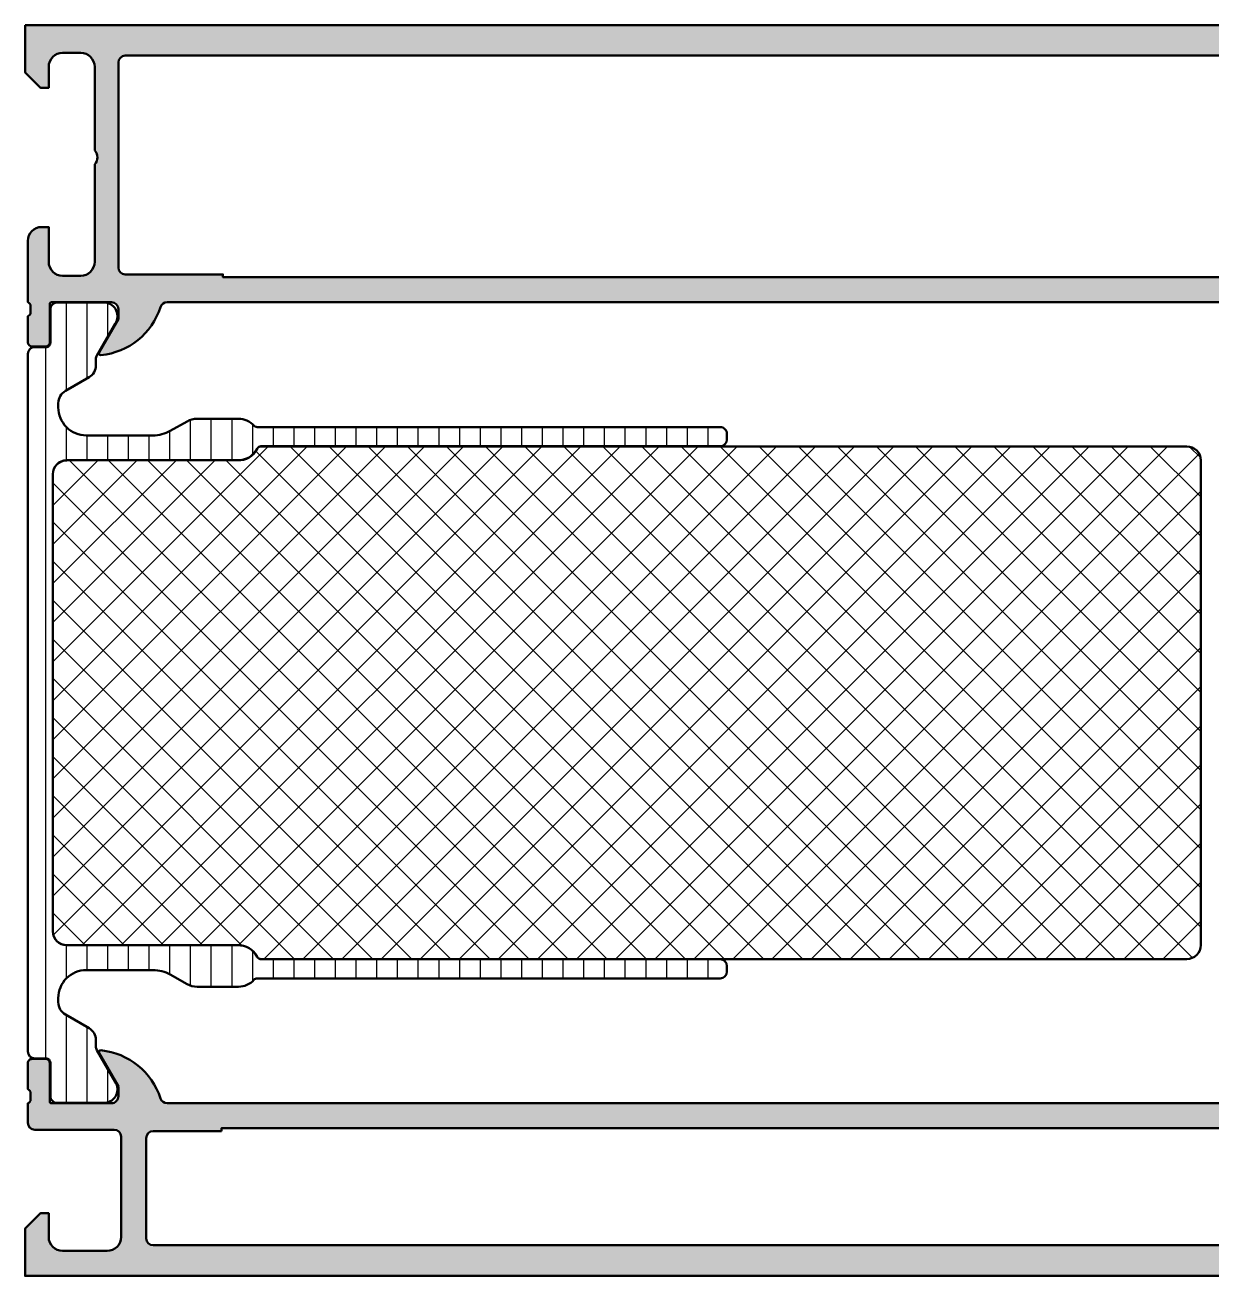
# Model space of a CAD drawing. Extents: x 0 to 155, y 0 to 90.
# Drawn here: x 0 to 85.2, y 0 to 89.8 of the extents above; entities that cross this region are included whole.
import ezdxf

# ---------------------------------------------------------------- set-up
doc = ezdxf.new("R2010")
doc.units = 0
for name, color, linetype, lineweight in [('0S-Alu contour', 7, 'Continuous', 50), ('0S-Alu hatch', 252, 'Continuous', 25), ('0S-Plastic contour', 254, 'Continuous', 50), ('0S-Plastic hatch', 253, 'Continuous', 25), ('0S-PT contour', 91, 'Continuous', 50), ('0S-PT hatch', 103, 'Continuous', 25)]:
    doc.layers.add(name, color=color, linetype=linetype, lineweight=lineweight)

# ---------------------------------------------------------------- blocks, each defined once
blk = doc.blocks.new('345200__E709DDC7_D030_4397_BBBC_EDF0FD83BAA8_')
at = {"layer": '0S-Alu hatch'}
h = blk.add_hatch(color=256, dxfattribs=at)
edge = h.paths.add_edge_path()
edge.add_line((0, 89.8), (0, 86.39999847412109))
edge.add_line((0, 86.39999847412109), (1.0999755859375, 85.29999999999998))
edge.add_line((1.0999755859375, 85.29999999999998), (1.699981689453125, 85.29999999999998))
edge.add_line((1.699981689453125, 85.29999999999998), (1.699981688716113, 86.79996542079876))
edge.add_ellipse((2.70002008335166, 86.79996542079876), major_axis=(-1.000038394635547, 0), ratio=1, start_angle=270.0000000000005, end_angle=360, ccw=False)
edge.add_line((2.700020083351651, 87.8000038154343), (3.999954429093549, 87.8000038157356))
edge.add_ellipse((3.99995442852657, 86.79995824322383), major_axis=(-1.000045572511766, 0), ratio=1, start_angle=180, end_angle=269.99999996751603, ccw=False)
edge.add_line((5.000000001038332, 86.79995824322384), (5, 80.8))
edge.add_ellipse((4.474877689036589, 80.29999999999998), major_axis=(-0.7250885749145083, 0), ratio=1, start_angle=136.4038464693326, end_angle=223.5961535306675, ccw=False)
edge.add_line((5, 79.8), (5.000000000364526, 72.80002700151539))
edge.add_ellipse((3.999972998484607, 72.80002700151539), major_axis=(-1.000027001879918, 0), ratio=1, start_angle=89.99999999999977, end_angle=180, ccw=False)
edge.add_line((3.999972998484603, 71.79999999963547), (2.699981689453123, 71.79999999999998))
edge.add_ellipse((2.700001512600939, 72.8000198231478), major_axis=(-1.000019823344284, 0), ratio=1, start_angle=0, end_angle=89.99886423980797, ccw=False)
edge.add_line((1.699981689256651, 72.8000198231478), (1.699981689453125, 75.3))
edge.add_line((1.699981689453125, 75.3), (1.200016055021636, 75.30000000059047))
edge.add_arc((1.200016055021636, 74.29996563443149), 1.000034366158985, 90, 180)
edge.add_line((0.1999816888626515, 74.29996563443149), (0.199981689453125, 69.90004511945664))
edge.add_ellipse((0.1211452429100608, 69.6325245274635), major_axis=(-0.278895056327454, 0), ratio=1, start_angle=178.8354106259059, end_angle=253.58012358050462, ccw=False)
edge.add_line((0.3999826894531289, 69.62685611946515), (0.3999826894531287, 69.17326211946504))
edge.add_ellipse((0.1211145938099747, 69.16760145998806), major_axis=(-0.2789255417371335, 0), ratio=1, start_angle=106.4245945553528, end_angle=181.1628700728662, ccw=False)
edge.add_line((0.1999816894531285, 68.90005811946514), (0.1999816894531423, 67.02004711945659))
edge.add_arc((0.4999816894531251, 67.02004711945659), 0.2999999999999829, 180, 269.9999999999992)
edge.add_line((0.4999816894531207, 66.7200471194566), (1.479956008495917, 66.7200471194566))
edge.add_arc((1.479956008495918, 67.0200471194566), 0.2999999999999971, 269.9999999999999, 360)
edge.add_line((1.779956008495915, 67.0200471194566), (1.779956008495917, 69.78004511945662))
edge.add_ellipse((1.899956008496017, 69.7800451194566), major_axis=(-0.1200000000001002, 0), ratio=1, start_angle=268.4287599274838, end_angle=360, ccw=False)
edge.add_line((1.903246393556587, 69.89999999999999), (6.199999999999999, 69.9))
edge.add_ellipse((6.200000000000006, 69.4), major_axis=(-0.5, 0), ratio=1, start_angle=180, end_angle=270.00000000000074, ccw=False)
edge.add_line((6.700000000000002, 69.4), (6.699999999999997, 68.70000000000002))
edge.add_line((6.699999999999997, 68.70000000000002), (5.318504542377634, 66.30717967697245))
edge.add_arc((5.438119784648298, 66.2381197846483), 0.1381197846483012, 150.0000000000008, 275.6225775507929)
edge.add_arc((4.961776758826214, 71.0766088618478), 4.999999999999991, 275.6225775507933, 342.2515836439298)
edge.add_ellipse((10.20000000000002, 69.4), major_axis=(-0.5000000000000052, 0), ratio=1, start_angle=269.9999999999994, end_angle=342.2515836439316, ccw=False)
edge.add_line((10.20000000000002, 69.9), (110, 69.9))
edge.add_ellipse((110, 69.39999999999972), major_axis=(-0.5000000000002843, 0), ratio=1, start_angle=197.7484163560705, end_angle=269.9999999999984, ccw=False)
edge.add_arc((115.2382232411738, 71.07660886184748), 4.999999999999648, 197.7484163560697, 264.3774224492062)
edge.add_arc((114.7618802153517, 66.23811978464833), 0.1381197846483166, 264.3774224492049, 390.0000000000004)
edge.add_line((114.8814954576224, 66.3071796769725), (113.5, 68.69999999999999))
edge.add_line((113.5, 68.69999999999999), (113.5, 69.39999999999999))
edge.add_ellipse((114, 69.39999999999996), major_axis=(-0.5000000000000427, 0), ratio=1, start_angle=270.00000000000324, end_angle=360, ccw=False)
edge.add_line((114, 69.9), (118.3000256809572, 69.9))
edge.add_ellipse((118.3000256809572, 69.78), major_axis=(-0.1200000000000045, 0), ratio=1, start_angle=180, end_angle=270, ccw=False)
edge.add_line((118.4200256809572, 69.78), (118.4200256809572, 67.02000200000003))
edge.add_arc((118.7200256809572, 67.02000200000003), 0.3000000000000114, 180, 270)
edge.add_line((118.7200256809572, 66.72000200000002), (119.7, 66.72000200000002))
edge.add_arc((119.7, 67.02000200000003), 0.3000000000000114, 270, 360)
edge.add_line((120, 67.02000200000003), (120, 68.90001300000856))
edge.add_ellipse((120.0788670956431, 69.16755634053149), major_axis=(-0.2789255417371343, 0), ratio=1, start_angle=-1.1628700728571175, end_angle=73.57540544465178, ccw=False)
edge.add_line((119.799999, 69.1732170000084), (119.799999, 69.62681100000908))
edge.add_ellipse((120.0788364465432, 69.63247940800692), major_axis=(-0.2788950563275547, 0), ratio=1, start_angle=-73.58012358034313, end_angle=1.1645893739855069, ccw=False)
edge.add_ellipse((120.3273485505039, 69.87235023397888), major_axis=(-0.3285142052917338, 0), ratio=1, start_angle=274.7855036741535, end_angle=355.17192476778405, ccw=False)
edge.add_line((120.2999420166015, 70.19971923828125), (123.2998046875, 70.19971923828125))
edge.add_line((123.2998046875, 70.19971923828125), (123.2999877929688, 69.39999084472655))
edge.add_line((123.2999877929688, 69.39999084472655), (124.2999850521012, 69.39999084471904))
edge.add_arc((124.2999850521012, 69.89999358559416), 0.5000027408751322, 270, 360)
edge.add_line((124.7999877929763, 69.89999358559417), (124.7999877935592, 74.29996563443315))
edge.add_arc((123.7999534274002, 74.29996563443143), 1.000034366159042, 0, 90)
edge.add_line((123.7999534274002, 75.30000000059047), (123.2999877929688, 75.3))
edge.add_line((123.2999877929688, 75.3), (123.2999877931652, 72.80001982314788))
edge.add_ellipse((122.2999679698208, 72.80001982314789), major_axis=(-1.000019823344374, 0), ratio=1, start_angle=90.0000000000008, end_angle=180, ccw=False)
edge.add_line((122.2999679698208, 71.79999999980352), (120.9999964837861, 71.79999999963546))
edge.add_ellipse((120.9999964839373, 72.80002700151539), major_axis=(-1.000027001879928, 0), ratio=1, start_angle=0, end_angle=89.9999999913394, ccw=False)
edge.add_line((119.9999694820573, 72.80002700151537), (119.9999694824219, 79.8))
edge.add_ellipse((120.5250917933853, 80.29999999999998), major_axis=(-0.725088574914509, 0), ratio=1, start_angle=-43.59615353066738, end_angle=43.59615353066738, ccw=False)
edge.add_line((119.9999694824219, 80.8), (119.9999694813836, 86.79995824322388))
edge.add_ellipse((121.0000150538953, 86.79995824322384), major_axis=(-1.000045572511737, 0), ratio=1, start_angle=270, end_angle=360, ccw=False)
edge.add_line((121.0000150538953, 87.80000381573556), (122.2999493998689, 87.8000038154343))
edge.add_ellipse((122.2999493990702, 86.79996542079871), major_axis=(-1.000038394635581, 0), ratio=1, start_angle=180, end_angle=269.99999995423684, ccw=False)
edge.add_line((123.2999877937058, 86.79996542079873), (123.2999877929688, 85.29999999999998))
edge.add_line((123.2999877929688, 85.29999999999998), (123.8999938964843, 85.29999999999998))
edge.add_line((123.8999938964843, 85.29999999999998), (124.9999694824219, 86.3999984741211))
edge.add_line((124.9999694824219, 86.3999984741211), (124.9999694824218, 89.8))
edge.add_line((124.9999694824218, 89.8), (0, 89.8))
edge = h.paths.add_edge_path()
edge.add_ellipse((7.199993356236526, 87.09998757027714), major_axis=(-0.5000078521478031, 0), ratio=1, start_angle=270.00000000003195, end_angle=360, ccw=False)
edge.add_line((7.199993356236247, 87.59999542242494), (117.7999799408826, 87.59999542242494))
edge.add_ellipse((117.7999799408826, 87.09998757027714), major_axis=(-0.5000078521478031, 0), ratio=1, start_angle=180, end_angle=270.00000000000165, ccw=False)
edge.add_line((118.2999877930304, 87.09998757027786), (118.2999877929904, 72.39999549855546))
edge.add_ellipse((117.7999831391398, 72.39999549855546), major_axis=(-0.5000046538505672, 0), ratio=1, start_angle=90, end_angle=180, ccw=False)
edge.add_line((117.7999831391398, 71.8999908447049), (110.7999877929687, 71.89999084472656))
edge.add_line((110.7999877929687, 71.89999084472656), (110.7999877929687, 71.69999389648437))
edge.add_line((110.7999877929687, 71.69999389648437), (14.19998550415039, 71.69999389648437))
edge.add_line((14.19998550415039, 71.69999389648437), (14.19998550415039, 71.89999084472656))
edge.add_line((14.19998550415039, 71.89999084472656), (7.199985504150391, 71.89999084472656))
edge.add_ellipse((7.199990157979254, 72.39999549855543), major_axis=(-0.500004653850521, 0), ratio=1, start_angle=0, end_angle=89.99946671545888, ccw=False)
edge.add_line((6.699985504128733, 72.39999549855332), (6.699985504088723, 87.09998757027714))
at = {"layer": '0S-Alu contour', "color": 7}
for points in [[(0, 89.8), (0, 86.39999847412109), (1.0999755859375, 85.29999999999998), (1.699981689453125, 85.29999999999998), (1.699981688716113, 86.79996542079876)], [(123.2999877937058, 86.79996542079873), (123.2999877929688, 85.29999999999998), (123.8999938964843, 85.29999999999998), (124.9999694824219, 86.3999984741211), (124.9999694824218, 89.8), (0, 89.8)], [(2.700020083351651, 87.8000038154343), (3.999954429093549, 87.8000038157356)], [(7.199993356236247, 87.59999542242494), (117.7999799408826, 87.59999542242494)], [(121.0000150538953, 87.80000381573556), (122.2999493998689, 87.8000038154343)], [(5.000000001038332, 86.79995824322384), (5, 80.8)], [(6.699985504128733, 72.39999549855332), (6.699985504088723, 87.09998757027714)], [(118.2999877930304, 87.09998757027786), (118.2999877929904, 72.39999549855546)], [(119.9999694824219, 80.8), (119.9999694813836, 86.79995824322388)], [(5, 79.8), (5.000000000364526, 72.80002700151539)], [(119.9999694820573, 72.80002700151537), (119.9999694824219, 79.8)], [(1.699981689256651, 72.8000198231478), (1.699981689453125, 75.3), (1.200016055021636, 75.30000000059047)], [(123.7999534274002, 75.30000000059047), (123.2999877929688, 75.3), (123.2999877931652, 72.80001982314788)], [(0.1999816888626515, 74.29996563443149), (0.199981689453125, 69.90004511945664)], [(124.7999877929763, 69.89999358559417), (124.7999877935592, 74.29996563443315)], [(117.7999831391398, 71.8999908447049), (110.7999877929687, 71.89999084472656), (110.7999877929687, 71.69999389648437), (14.19998550415039, 71.69999389648437), (14.19998550415039, 71.89999084472656), (7.199985504150391, 71.89999084472656)], [(3.999972998484603, 71.79999999963547), (2.699981689453123, 71.79999999999998)], [(122.2999679698208, 71.79999999980352), (120.9999964837861, 71.79999999963546)], [(120.2999420166015, 70.19971923828125), (123.2998046875, 70.19971923828125), (123.2999877929688, 69.39999084472655), (124.2999850521012, 69.39999084471904)], [(0.3999826894531289, 69.62685611946515), (0.3999826894531287, 69.17326211946504)], [(1.779956008495915, 67.0200471194566), (1.779956008495917, 69.78004511945662)], [(1.903246393556587, 69.89999999999999), (6.2, 69.9)], [(6.700000000000002, 69.4), (6.699999999999997, 68.70000000000002), (5.318504542377634, 66.30717967697245)], [(10.20000000000002, 69.9), (110, 69.9)], [(114.8814954576224, 66.3071796769725), (113.5, 68.69999999999999), (113.5, 69.39999999999999)], [(114, 69.9), (118.3000256809572, 69.9)], [(118.4200256809572, 69.78), (118.4200256809572, 67.02000200000003)], [(119.799999, 69.1732170000084), (119.799999, 69.62681100000908)], [(0.1999816894531285, 68.90005811946514), (0.1999816894531423, 67.02004711945659)], [(120, 67.02000200000003), (120, 68.90001300000856)], [(0.4999816894531207, 66.7200471194566), (1.479956008495917, 66.7200471194566)], [(118.7200256809572, 66.72000200000002), (119.7, 66.72000200000002)]]:
    blk.add_lwpolyline(points, dxfattribs=at)
at = {"layer": '0S-Alu contour', "color": 7, "extrusion": (0, 0, -1)}
for centre, radius, start, end in [((-2.70002008335166, 86.79996542079876), 1.000038394635547, 0, 89.99999999999947), ((-3.99995442852657, 86.79995824322383), 1.000045572511766, 90.000000032484, 180), ((-7.199993356236526, 87.09998757027714), 0.5000078521478031, 0, 89.99999999996804), ((-117.7999799408826, 87.09998757027714), 0.5000078521478031, 89.99999999999837, 180), ((-121.0000150538953, 86.79995824322384), 1.000045572511737, 0, 90), ((-122.2999493990702, 86.79996542079871), 1.000038394635581, 90.00000004576319, 180), ((-4.474877689036589, 80.29999999999998), 0.7250885749145083, 136.4038464693325, 223.5961535306675), ((-120.5250917933853, 80.29999999999998), 0.725088574914509, 316.4038464693326, 43.59615353066742), ((-2.700001512600939, 72.8000198231478), 1.000019823344284, 270.001135760192, 0), ((-3.999972998484607, 72.80002700151539), 1.000027001879918, 180, 270.0000000000002), ((-120.9999964839373, 72.80002700151539), 1.000027001879928, 270.0000000086606, 0), ((-122.2999679698208, 72.80001982314789), 1.000019823344374, 180, 269.9999999999992), ((-7.199990157979254, 72.39999549855543), 0.500004653850521, 270.0005332845412, 0), ((-117.7999831391398, 72.39999549855546), 0.5000046538505672, 180, 270), ((-120.3273485505039, 69.87235023397888), 0.3285142052917338, 4.828075232215938, 85.21449632584648), ((-0.1211452429100608, 69.6325245274635), 0.278895056327454, 106.4198764194954, 181.1645893740941), ((-0.1211145938099747, 69.16760145998806), 0.2789255417371335, 178.8371299271338, 253.5754054446472), ((-1.899956008496017, 69.7800451194566), 0.1200000000001002, 0, 91.57124007251622), ((-6.200000000000006, 69.4), 0.5, 89.99999999999928, 180), ((-10.20000000000002, 69.4), 0.5000000000000052, 17.74841635606839, 90.00000000000063), ((-110, 69.39999999999972), 0.5000000000002843, 90.0000000000016, 162.2515836439295), ((-114, 69.39999999999996), 0.5000000000000427, 0, 89.99999999999675), ((-118.3000256809572, 69.78), 0.1200000000000045, 90, 180), ((-120.0788364465432, 69.63247940800692), 0.2788950563275547, 358.8354106260145, 73.58012358034303), ((-120.0788670956431, 69.16755634053149), 0.2789255417371343, 286.4245945553482, 1.162870072857074)]:
    blk.add_arc(centre, radius, start, end, dxfattribs=at)
at = {"layer": '0S-Alu contour', "color": 7}
for centre, radius, start, end in [((1.200016055021636, 74.29996563443149), 1.000034366158985, 90, 180), ((123.7999534274002, 74.29996563443143), 1.000034366159042, 0, 90), ((4.961776758826214, 71.0766088618478), 4.999999999999991, 275.6225775507933, 342.2515836439298), ((115.2382232411738, 71.07660886184748), 4.999999999999648, 197.7484163560697, 264.3774224492062), ((124.2999850521012, 69.89999358559416), 0.5000027408751322, 270, 0), ((0.4999816894531251, 67.02004711945659), 0.2999999999999829, 180, 269.9999999999992), ((1.479956008495918, 67.0200471194566), 0.2999999999999971, 269.9999999999999, 0), ((118.7200256809572, 67.02000200000003), 0.3000000000000114, 180, 270), ((119.7, 67.02000200000003), 0.3000000000000114, 270, 0), ((5.438119784648298, 66.2381197846483), 0.1381197846483012, 150.0000000000008, 275.6225775507929), ((114.7618802153517, 66.23811978464833), 0.1381197846483166, 264.3774224492049, 30.00000000000041)]:
    blk.add_arc(centre, radius, start, end, dxfattribs=at)
blk = doc.blocks.new('245325__D4489FC9_E764_4B95_A5BD_868280DD968B___C0117092_89A4_4B46_9765_3B2177017C40_')
at = {"layer": '0S-Plastic hatch'}
h = blk.add_hatch(dxfattribs=at)
h.set_pattern_fill('ANSI31', color=256, scale=0.4680000000000001, angle=45, style=0)
h.set_pattern_definition([(90, (0, 0), (-1.4859, 0), [])])
edge = h.paths.add_edge_path()
edge.add_line((0.2099999999999754, 66.1900056789092), (0.2099999999999622, 16.10999432109076))
edge.add_arc((0.6999973210978969, 16.10999432109071), 0.489997321097933, 180, 269.9999999999948)
edge.add_line((0.6999973210978523, 15.61999699999278), (1.510331333337737, 15.61999699999995))
edge.add_ellipse((1.510330641728879, 15.30999630848399), major_axis=(-0.3100006915167347, 0), ratio=1, start_angle=179.9998721732333, end_angle=269.99987217361206, ccw=False)
edge.add_line((1.820331333244842, 15.30999561687174), (1.81999938294333, 12.90999856426773))
edge.add_arc((2.309995360382079, 12.90999597743857), 0.4899959774455773, 179.9996975206365, 269.9999999999988)
edge.add_line((2.309995360382069, 12.41999999999299), (5.785822496191356, 12.41999999999996))
edge.add_arc((5.644228849115292, 13.3998180747228), 0.9899960709244707, 278.2228963588973, 392.7407569883868)
edge.add_line((6.476940554096133, 13.93524634894242), (5.157019036727908, 16.22141779239081))
edge.add_ellipse((5.598692007792894, 16.47641776617636), major_axis=(-0.5100000000000016, 0), ratio=1, start_angle=0, end_angle=29.999996599344684, ccw=False)
edge.add_line((5.088692007792892, 16.47641776617646), (5.088692007792979, 16.93149545762222))
edge.add_arc((4.098692007793007, 16.9314954576224), 0.9899999999999709, 0, 59.99999999999984)
edge.add_line((4.593692007792997, 17.78886060736898), (2.894999999999999, 18.76960089533854))
edge.add_ellipse((3.399999999999992, 19.64428655316081), major_axis=(-1.009999999999987, 0), ratio=1, start_angle=0, end_angle=60, ccw=False)
edge.add_line((2.390000000000004, 19.64428655316062), (2.389999999999947, 19.95000000000039))
edge.add_ellipse((4.399999999999945, 19.95000000000077), major_axis=(-2.009999999999998, 0), ratio=1, start_angle=269.99999999999994, end_angle=360, ccw=False)
edge.add_line((4.399999999999947, 21.96000000000077), (9.19162662856489, 21.96000000000076))
edge.add_ellipse((9.191626628564881, 19.45000000000068), major_axis=(-2.510000000000079, 0), ratio=1, start_angle=240.49241463340212, end_angle=269.9999999999998, ccw=False)
edge.add_line((10.42789897100705, 21.6344291463254), (11.63147689222131, 20.95326716014942))
edge.add_arc((12.36535967717703, 22.24999999999955), 1.490000000000044, 240.492414633402, 270.0000000000002)
edge.add_line((12.36535967717703, 20.75999999999951), (15.32499866056391, 20.75999999999952))
edge.add_arc((15.32499866056391, 22.24999999995672), 1.489999999957202, 269.9999999999999, 318.1896851048843)
edge.add_ellipse((16.66663944704579, 21.05000000000078), major_axis=(-0.3100000000000088, 0), ratio=1, start_angle=269.99999999999864, end_angle=318.189685104887, ccw=False)
edge.add_line((16.66663944704579, 21.36000000000079), (49.89459364058911, 21.36000000000078))
edge.add_arc((49.89459364058911, 21.85000000000078), 0.4899999999999878, 270, 360)
edge.add_line((50.3845936405891, 21.85000000000077), (50.38459364058911, 22.2500000000008))
edge.add_arc((49.89459364058913, 22.25000000000081), 0.4899999999999736, 0, 90)
edge.add_line((49.89459364058913, 22.74000000000078), (16.93745021024321, 22.74000000000079))
edge.add_ellipse((16.93745021024321, 23.05000000000118), major_axis=(-0.3100000000003966, 0), ratio=1, start_angle=26.3877999619134, end_angle=89.99999999999937, ccw=False)
edge.add_arc((15.32499866056449, 22.24999999996826), 1.490000000031268, 26.38779996191271, 92.65468776941496)
edge.add_line((15.25598712564869, 23.73840095674763), (2.999736061314568, 23.74160382695155))
edge.add_ellipse((3.000000000000103, 24.7516037924646), major_axis=(-1.009999999999995, 0), ratio=1, start_angle=0, end_angle=89.9850271555411, ccw=False)
edge.add_line((1.990000000000106, 24.75160379246459), (1.989999999999837, 57.54839620753536))
edge.add_ellipse((2.999999999999822, 57.54839620753537), major_axis=(-1.009999999999984, 0), ratio=1, start_angle=270.0149728444585, end_angle=360, ccw=False)
edge.add_line((2.999736061314294, 58.55839617304841), (15.25598712564872, 58.56159904325232))
edge.add_arc((15.32499866056439, 60.05000000003213), 1.490000000031697, 267.3453122305907, 333.6122000380879)
edge.add_ellipse((16.9374502102431, 59.24999999999922), major_axis=(-0.3099999999999477, 0), ratio=1, start_angle=270.0000000000007, end_angle=333.6122000380866, ccw=False)
edge.add_line((16.9374502102431, 59.55999999999917), (49.89459364058912, 59.55999999999915))
edge.add_arc((49.89459364058912, 60.04999999999912), 0.4899999999999736, 270, 360)
edge.add_line((50.38459364058909, 60.04999999999913), (50.38459364058911, 60.44999999999915))
edge.add_arc((49.89459364058912, 60.44999999999919), 0.4899999999999878, 0, 90.00000000000165)
edge.add_line((49.89459364058911, 60.93999999999918), (16.66663944704584, 60.93999999999915))
edge.add_ellipse((16.66663944704582, 61.24999999999922), major_axis=(-0.3100000000000733, 0), ratio=1, start_angle=41.8103148951173, end_angle=90.00000000000267, ccw=False)
edge.add_arc((15.32499866056388, 60.05000000004319), 1.489999999957246, 41.81031489511553, 89.99999999999959)
edge.add_line((15.32499866056389, 61.54000000000045), (12.36535967717709, 61.54000000000045))
edge.add_arc((12.3653596771771, 60.05000000000027), 1.490000000000179, 90.00000000000018, 119.5075853665977)
edge.add_line((11.63147689222133, 61.34673283985051), (10.42789897100703, 60.66557085367453))
edge.add_ellipse((9.191626628564867, 62.84999999999928), major_axis=(-2.5100000000001, 0), ratio=1, start_angle=90, end_angle=119.50758536659751, ccw=False)
edge.add_line((9.191626628564867, 60.33999999999918), (4.399999999999951, 60.33999999999918))
edge.add_ellipse((4.399999999999947, 62.34999999999918), major_axis=(-2.009999999999998, 0), ratio=1, start_angle=0, end_angle=90.00000000000011, ccw=False)
edge.add_line((2.389999999999947, 62.34999999999956), (2.389999999999999, 62.65571344683923))
edge.add_ellipse((3.399999999999991, 62.65571344683905), major_axis=(-1.009999999999992, 0), ratio=1, start_angle=300.0000000000016, end_angle=360, ccw=False)
edge.add_line((2.894999999999972, 63.53039910466132), (4.593692007793023, 64.51113939263098))
edge.add_arc((4.098692007793015, 65.36850454237754), 0.9899999999999701, 300.0000000000014, 360)
edge.add_line((5.088692007792985, 65.36850454237774), (5.088692007792896, 65.8235822338235))
edge.add_ellipse((5.598692007792844, 65.82358223382359), major_axis=(-0.5099999999999483, 0), ratio=1, start_angle=330.00000340065594, end_angle=360, ccw=False)
edge.add_line((5.157019036727906, 66.0785822076091), (6.476940554096131, 68.36475365105751))
edge.add_arc((5.644228849115304, 68.90018192527715), 0.9899960709244707, 327.2592430116114, 441.7771036410955)
edge.add_line((5.78582249619149, 69.87999999999998), (2.309995360382081, 69.88000000000692))
edge.add_arc((2.309995360366886, 69.39000402257652), 0.4899959774303824, 89.99999999822325, 180.0079247354991)
edge.add_line((1.819999387623415, 69.38993624989703), (1.820331330375201, 66.99004587752628))
edge.add_ellipse((1.510331333340417, 66.99000300000004), major_axis=(-0.3100000000000779, 0), ratio=1, start_angle=89.99999999998772, end_angle=180.0079248428869, ccw=False)
edge.add_line((1.510331333340351, 66.68000299999997), (0.699997321097995, 66.68000300000719))
edge.add_arc((0.6999973210979693, 66.1900056789092), 0.489997321097988, 89.99999999999702, 180)
at = {"layer": '0S-Plastic contour', "color": 7}
for points in [[(1.819999387623415, 69.38993624989703), (1.820331330375201, 66.99004587752628)], [(5.78582249619149, 69.87999999999998), (2.309995360382081, 69.88000000000692)], [(5.157019036727906, 66.0785822076091), (6.476940554096131, 68.36475365105751)], [(1.510331333340351, 66.68000299999997), (0.699997321097995, 66.68000300000719)], [(0.2099999999999754, 66.1900056789092), (0.2099999999999622, 16.10999432109076)], [(5.088692007792985, 65.36850454237774), (5.088692007792896, 65.8235822338235)], [(2.894999999999972, 63.53039910466132), (4.593692007793023, 64.51113939263098)], [(2.389999999999947, 62.34999999999956), (2.389999999999999, 62.65571344683923)], [(11.63147689222133, 61.34673283985051), (10.42789897100703, 60.66557085367453)], [(15.32499866056389, 61.54000000000045), (12.36535967717709, 61.54000000000045)], [(9.191626628564867, 60.33999999999918), (4.399999999999951, 60.33999999999918)], [(49.89459364058911, 60.93999999999918), (16.66663944704584, 60.93999999999915)], [(50.38459364058909, 60.04999999999913), (50.38459364058911, 60.44999999999915)], [(16.9374502102431, 59.55999999999917), (49.89459364058912, 59.55999999999915)], [(2.999736061314294, 58.55839617304841), (15.25598712564872, 58.56159904325232)], [(1.990000000000106, 24.75160379246459), (1.989999999999837, 57.54839620753536)], [(15.25598712564869, 23.73840095674763), (2.999736061314568, 23.74160382695155)], [(49.89459364058913, 22.74000000000078), (16.93745021024321, 22.74000000000079)], [(4.399999999999947, 21.96000000000077), (9.19162662856489, 21.96000000000076)], [(10.42789897100705, 21.6344291463254), (11.63147689222131, 20.95326716014942)], [(50.3845936405891, 21.85000000000077), (50.38459364058911, 22.2500000000008)], [(12.36535967717703, 20.75999999999951), (15.32499866056391, 20.75999999999952)], [(16.66663944704579, 21.36000000000079), (49.89459364058911, 21.36000000000078)], [(2.390000000000004, 19.64428655316062), (2.389999999999947, 19.95000000000039)], [(4.593692007792997, 17.78886060736898), (2.894999999999999, 18.76960089533854)], [(5.088692007792892, 16.47641776617646), (5.088692007792979, 16.93149545762222)], [(6.476940554096133, 13.93524634894242), (5.157019036727908, 16.22141779239081)], [(0.6999973210978523, 15.61999699999278), (1.510331333337737, 15.61999699999995)], [(1.820331333244842, 15.30999561687174), (1.81999938294333, 12.90999856426773)], [(2.309995360382069, 12.41999999999299), (5.785822496191356, 12.41999999999996)]]:
    blk.add_lwpolyline(points, dxfattribs=at)
for centre, radius, start, end in [((2.309995360366886, 69.39000402257652), 0.4899959774303824, 89.99999999822325, 180.0079247354991), ((5.644228849115304, 68.90018192527715), 0.9899960709244707, 327.2592430116114, 81.77710364109556), ((0.6999973210979693, 66.1900056789092), 0.489997321097988, 89.99999999999702, 180), ((4.098692007793015, 65.36850454237754), 0.9899999999999701, 300.0000000000014, 0), ((12.3653596771771, 60.05000000000027), 1.490000000000179, 90.00000000000018, 119.5075853665977), ((15.32499866056388, 60.05000000004319), 1.489999999957246, 41.81031489511553, 89.99999999999959), ((49.89459364058912, 60.44999999999919), 0.4899999999999878, 0, 90.00000000000165), ((15.32499866056439, 60.05000000003213), 1.490000000031697, 267.3453122305907, 333.6122000380879), ((49.89459364058912, 60.04999999999912), 0.4899999999999736, 270, 0), ((15.32499866056449, 22.24999999996826), 1.490000000031268, 26.38779996191271, 92.65468776941496), ((49.89459364058913, 22.25000000000081), 0.4899999999999736, 0, 90), ((49.89459364058911, 21.85000000000078), 0.4899999999999878, 270, 0), ((12.36535967717703, 22.24999999999955), 1.490000000000044, 240.492414633402, 270.0000000000002), ((15.32499866056391, 22.24999999995672), 1.489999999957202, 269.9999999999999, 318.1896851048843), ((4.098692007793007, 16.9314954576224), 0.9899999999999709, 0, 59.99999999999984), ((0.6999973210978969, 16.10999432109071), 0.489997321097933, 180, 269.9999999999948), ((5.644228849115292, 13.3998180747228), 0.9899960709244707, 278.2228963588973, 32.74075698838681), ((2.309995360382079, 12.90999597743857), 0.4899959774455773, 179.9996975206365, 269.9999999999988)]:
    blk.add_arc(centre, radius, start, end, dxfattribs=at)
at = {"layer": '0S-Plastic contour', "color": 7, "extrusion": (0, 0, -1)}
for centre, radius, start, end in [((-1.510331333340417, 66.99000300000004), 0.3100000000000779, 179.9920751571131, 270.0000000000123), ((-5.598692007792844, 65.82358223382359), 0.5099999999999483, 0, 29.99999659934408), ((-3.399999999999991, 62.65571344683905), 1.009999999999992, 0, 59.99999999999841), ((-4.399999999999947, 62.34999999999918), 2.009999999999998, 269.9999999999999, 0), ((-9.191626628564867, 62.84999999999928), 2.5100000000001, 240.4924146334025, 270), ((-16.66663944704582, 61.24999999999922), 0.3100000000000733, 269.9999999999973, 318.1896851048827), ((-16.9374502102431, 59.24999999999922), 0.3099999999999477, 26.3877999619134, 89.99999999999935), ((-2.999999999999822, 57.54839620753537), 1.009999999999984, 0, 89.98502715554149), ((-3.000000000000103, 24.7516037924646), 1.009999999999995, 270.0149728444589, 0), ((-16.93745021024321, 23.05000000000118), 0.3100000000003966, 270.0000000000007, 333.6122000380866), ((-4.399999999999945, 19.95000000000077), 2.009999999999998, 0, 90.00000000000006), ((-9.191626628564881, 19.45000000000068), 2.510000000000079, 90.00000000000024, 119.5075853665979), ((-16.66663944704579, 21.05000000000078), 0.3100000000000088, 41.81031489511297, 90.00000000000134), ((-3.399999999999992, 19.64428655316081), 1.009999999999987, 300, 0), ((-5.598692007792894, 16.47641776617636), 0.5100000000000016, 330.0000034006553, 0), ((-1.510330641728879, 15.30999630848399), 0.3100006915167347, 90.00012782638797, 180.0001278267668)]:
    blk.add_arc(centre, radius, start, end, dxfattribs=at)
blk = doc.blocks.new('465140__9D304CB7_4BAA_4E22_A9E2_AD78146CA42D_')
at = {"layer": '0S-PT hatch'}
h = blk.add_hatch(dxfattribs=at)
h.set_pattern_fill('ANSI37', color=256, scale=0.625, angle=90, style=0)
h.set_pattern_definition([(135, (0, 0), (-1.403165018917055, -1.403165018917055), []), (225, (0, 0), (1.403165018917055, -1.403165018917055), [])])
edge = h.paths.add_edge_path()
edge.add_line((84.39999999999995, 58.54999999999917), (84.39999999999996, 23.75000000000078))
edge.add_ellipse((83.39999999999999, 23.75000000000078), major_axis=(-0.9999999999999857, 0), ratio=1, start_angle=89.9999999999992, end_angle=180, ccw=False)
edge.add_line((83.39999999999998, 22.75000000000078), (49.89459364058912, 22.75000000000078))
edge.add_line((49.89459364058912, 22.75000000000078), (16.9374502102432, 22.75000000000078))
edge.add_ellipse((16.93745021024321, 23.05000000000118), major_axis=(-0.3000000000004021, 0), ratio=1, start_angle=26.3877999619138, end_angle=89.99999999999937, ccw=False)
edge.add_arc((15.32499866056449, 22.24999999996826), 1.500000000031268, 26.38779996191275, 92.6457724146582)
edge.add_line((15.255757114782, 23.74840101719677), (2.999738674568881, 23.75160382661009))
edge.add_ellipse((3.000000000000107, 24.75160379246461), major_axis=(-1.000000000000001, 0), ratio=1, start_angle=0, end_angle=89.98502715554088, ccw=False)
edge.add_line((2.000000000000107, 24.75160379246459), (1.999999999999837, 57.54839620753536))
edge.add_ellipse((2.999999999999833, 57.54839620753536), major_axis=(-0.9999999999999954, 0), ratio=1, start_angle=270.0149728444592, end_angle=360, ccw=False)
edge.add_line((2.999738674568606, 58.54839617338986), (15.255757114782, 58.55159898280318))
edge.add_arc((15.32499866056439, 60.05000000003213), 1.500000000031695, 267.3542275853464, 333.6122000380877)
edge.add_ellipse((16.93745021024309, 59.24999999999924), major_axis=(-0.2999999999999318, 0), ratio=1, start_angle=269.99999999999864, end_angle=333.61220003808864, ccw=False)
edge.add_line((16.93745021024309, 59.54999999999917), (49.89459364058912, 59.54999999999916))
edge.add_line((49.89459364058911, 59.54999999999916), (83.39999999999996, 59.54999999999916))
edge.add_ellipse((83.39999999999996, 58.54999999999918), major_axis=(-0.9999999999999786, 0), ratio=1, start_angle=180, end_angle=270, ccw=False)
at = {"layer": '0S-PT contour', "color": 7}
for points in [[(16.93745021024309, 59.54999999999917), (49.89459364058911, 59.54999999999916), (83.39999999999996, 59.54999999999916)], [(2.999738674568606, 58.54839617338986), (15.255757114782, 58.55159898280318)], [(84.39999999999995, 58.54999999999917), (84.39999999999996, 23.75000000000079)], [(2.000000000000107, 24.75160379246459), (1.999999999999837, 57.54839620753536)], [(15.255757114782, 23.74840101719677), (2.999738674568881, 23.75160382661009)], [(83.39999999999998, 22.75000000000078), (49.89459364058912, 22.75000000000078), (16.93745021024321, 22.75000000000078)]]:
    blk.add_lwpolyline(points, dxfattribs=at)
for centre, radius, start, end in [((15.32499866056439, 60.05000000003213), 1.500000000031695, 267.3542275853464, 333.6122000380877), ((15.32499866056449, 22.24999999996826), 1.500000000031268, 26.38779996191275, 92.6457724146582)]:
    blk.add_arc(centre, radius, start, end, dxfattribs=at)
at = {"layer": '0S-PT contour', "color": 7, "extrusion": (0, 0, -1)}
for centre, radius, start, end in [((-16.93745021024309, 59.24999999999924), 0.2999999999999318, 26.38779996191137, 90.00000000000136), ((-83.39999999999996, 58.54999999999918), 0.9999999999999786, 90, 180), ((-2.999999999999833, 57.54839620753536), 0.9999999999999954, 0, 89.98502715554085), ((-3.000000000000107, 24.75160379246461), 1.000000000000001, 270.0149728444591, 0), ((-83.39999999999999, 23.75000000000078), 0.9999999999999857, 180, 270.0000000000008), ((-16.93745021024321, 23.05000000000118), 0.3000000000004022, 270.0000000000007, 333.6122000380862)]:
    blk.add_arc(centre, radius, start, end, dxfattribs=at)
blk = doc.blocks.new('445090__707CAE7A_9F99_43B0_853C_5DE07D56F0D1_')
at = {"layer": '0S-Alu hatch'}
h = blk.add_hatch(color=256, dxfattribs=at)
edge = h.paths.add_edge_path()
edge.add_line((0.7000000000000152, 10.5), (6.399999999999998, 10.5))
edge.add_ellipse((6.399999999999996, 9.999999999999991), major_axis=(-0.5000000000000071, 0), ratio=1, start_angle=180, end_angle=269.99999999999983, ccw=False)
edge.add_line((6.900000000000003, 9.999999999999991), (6.899999999999971, 2.800000000000006))
edge.add_ellipse((5.899999999999972, 2.80000000000001), major_axis=(-0.9999999999999991, 0), ratio=1, start_angle=90, end_angle=180, ccw=False)
edge.add_line((5.899999999999971, 1.800000000000011), (2.699999999999988, 1.800000000000011))
edge.add_ellipse((2.699999999999989, 2.800000000000011), major_axis=(-0.9999999999999996, 0), ratio=1, start_angle=0, end_angle=90, ccw=False)
edge.add_line((1.699999999999989, 2.80000000000001), (1.699999999999988, 4.5))
edge.add_line((1.699999999999988, 4.5), (1.099999999999995, 4.5))
edge.add_line((1.099999999999995, 4.5), (0, 3.400000000000005))
edge.add_line((0, 3.400000000000005), (0, 0))
edge.add_line((0, 0), (154.5, 0))
edge.add_arc((154.5, 0.5), 0.5, 270, 360)
edge.add_line((155, 0.5), (155, 4.5))
edge.add_arc((154.5, 4.5), 0.5, 0, 90)
edge.add_line((154.5, 5), (153.2, 4.999999999999998))
edge.add_arc((153.2, 4.49999999999999), 0.500000000000008, 90, 180)
edge.add_line((152.7, 4.500000000000007), (152.7, 3.999999999999999))
edge.add_line((152.7, 3.999999999999999), (153.7, 3.999999999999998))
edge.add_line((153.7, 3.999999999999998), (153.7, 2.499999999999977))
edge.add_ellipse((152.7, 2.499999999999968), major_axis=(-1, 0), ratio=1, start_angle=90, end_angle=180, ccw=False)
edge.add_line((152.7, 1.499999999999977), (148.7, 1.499999999999999))
edge.add_ellipse((148.7, 2.499999999999995), major_axis=(-0.9999999999999957, 0), ratio=1, start_angle=0, end_angle=90, ccw=False)
edge.add_line((147.7, 2.500000000000001), (147.7, 3.999999999999999))
edge.add_line((147.7, 3.999999999999999), (148.7, 3.999999999999999))
edge.add_line((148.7, 3.999999999999999), (148.7, 4.499999999999989))
edge.add_arc((148.2, 4.499999999999989), 0.5, 0, 90)
edge.add_line((148.2, 4.999999999999989), (145.4, 5))
edge.add_arc((145.4, 4.499999999999999), 0.5000000000000009, 90, 180)
edge.add_line((144.9, 4.499999999999928), (144.9, 4.300000000000014))
edge.add_arc((145.4, 4.300000000000014), 0.5000000000000285, 180, 269.9999999999968)
edge.add_line((145.4, 3.799999999999985), (145.8999999999999, 3.799999999999998))
edge.add_ellipse((145.9, 3.299999999999986), major_axis=(-0.5000000000000125, 0), ratio=1, start_angle=180, end_angle=270.00000000000324, ccw=False)
edge.add_line((146.3999999999999, 3.299999999999968), (146.3999999999999, 2.499999999999999))
edge.add_ellipse((145.9, 2.499999999999993), major_axis=(-0.5, 0), ratio=1, start_angle=90, end_angle=180, ccw=False)
edge.add_line((145.9, 1.999999999999999), (125.1, 2))
edge.add_line((125.1, 2), (119.0287529500121, 2.433660503570562))
edge.add_ellipse((119.1, 3.431119203401319), major_axis=(-1.000000000000023, 0), ratio=1, start_angle=0, end_angle=85.91438322002398, ccw=False)
edge.add_line((118.1, 3.431119203401315), (118.1, 10.1))
edge.add_ellipse((118.6, 10.10000000000001), major_axis=(-0.5, 0), ratio=1, start_angle=270, end_angle=360, ccw=False)
edge.add_line((118.6, 10.6), (119.5, 10.6))
edge.add_arc((119.5, 11.09999999999999), 0.4999999999999876, 270.0000000000017, 360)
edge.add_line((119.9999999999999, 11.09999999999998), (120, 12.40000000000003))
edge.add_ellipse((120.078836446543, 12.6675205919931), major_axis=(-0.2788950563273835, 0), ratio=1, start_angle=-1.1645893740937936, end_angle=73.5801235805124, ccw=False)
edge.add_line((119.799999, 12.67318899999146), (119.799999, 13.12678299999217))
edge.add_ellipse((120.0788670956432, 13.13244365946856), major_axis=(-0.2789255417371725, 0), ratio=1, start_angle=-73.57540544463882, end_angle=1.1628700727491719, ccw=False)
edge.add_line((120, 13.3999869999915), (120, 15.27999799999997))
edge.add_arc((119.7, 15.27999799999997), 0.3000000000000114, 0, 90)
edge.add_line((119.7, 15.57999799999998), (118.7200256809572, 15.579998))
edge.add_arc((118.7200256809572, 15.27999799999999), 0.3000000000000078, 90, 180)
edge.add_line((118.4200256809572, 15.279998), (118.4200256809572, 12.51999999999999))
edge.add_ellipse((118.3000256809572, 12.52), major_axis=(-0.1199999999999619, 0), ratio=1, start_angle=90.00000000000682, end_angle=180, ccw=False)
edge.add_line((118.3000256809572, 12.40000000000004), (114, 12.40000000000004))
edge.add_ellipse((114, 12.90000000000003), major_axis=(-0.4999999999999894, 0), ratio=1, start_angle=0, end_angle=90, ccw=False)
edge.add_line((113.5, 12.90000000000011), (113.5000000000001, 13.60000000000009))
edge.add_line((113.5000000000001, 13.60000000000009), (114.8814954576224, 15.99282032302763))
edge.add_arc((114.7618802153518, 16.06188021535177), 0.1381197846482745, 329.999999999999, 455.6225775507963)
edge.add_arc((115.2382232411736, 11.22339113815305), 4.999999999999153, 95.62257755079064, 162.2515836439297)
edge.add_ellipse((109.9999999999998, 12.90000000000086), major_axis=(-0.5000000000008252, 0), ratio=1, start_angle=89.9999999999983, end_angle=162.2515836439305, ccw=False)
edge.add_line((109.9999999999998, 12.40000000000003), (10.20000000000014, 12.40000000000003))
edge.add_ellipse((10.20000000000014, 12.90000000000066), major_axis=(-0.500000000000636, 0), ratio=1, start_angle=17.748416356070493, end_angle=90, ccw=False)
edge.add_arc((4.961776758826339, 11.22339113815283), 4.999999999999369, 17.7484163560703, 84.37742244920938)
edge.add_arc((5.438119784648131, 16.06188021535175), 0.1381197846482801, 84.37742244920841, 210.0000000000013)
edge.add_line((5.318504542377486, 15.99282032302761), (6.699999999999855, 13.6000000000001))
edge.add_line((6.699999999999855, 13.6000000000001), (6.699999999999926, 12.90000000000007))
edge.add_ellipse((6.199999999999944, 12.90000000000002), major_axis=(-0.4999999999999823, 0), ratio=1, start_angle=89.99999999999989, end_angle=180, ccw=False)
edge.add_line((6.199999999999943, 12.40000000000003), (1.899974319042748, 12.40000000000003))
edge.add_ellipse((1.899974319042748, 12.52), major_axis=(-0.119999999999969, 0), ratio=1, start_angle=0, end_angle=90.00000000000011, ccw=False)
edge.add_line((1.779974319042779, 12.52), (1.779974319042778, 15.279998))
edge.add_arc((1.479974319042779, 15.279998), 0.2999999999999989, 0, 89.99999999999991)
edge.add_line((1.47997431904278, 15.579998), (0.499999999999992, 15.579998))
edge.add_arc((0.4999999999999914, 15.279998), 0.2999999999999971, 89.99999999999989, 180)
edge.add_line((0.1999999999999942, 15.279998), (0.1999999999999922, 13.39998699999148))
edge.add_ellipse((0.1211329043568273, 13.13244365946854), major_axis=(-0.2789255417371466, 0), ratio=1, start_angle=178.8371299271139, end_angle=253.5754054446457, ccw=False)
edge.add_line((0.4000009999999925, 13.12678299999149), (0.4000009999999925, 12.67318899999149))
edge.add_ellipse((0.1211635534569202, 12.66752059199311), major_axis=(-0.2788950563274593, 0), ratio=1, start_angle=106.41987641949191, end_angle=181.1645893740976, ccw=False)
edge.add_line((0.1999999999999696, 12.39999999999997), (0.200000000000017, 10.99999999999998))
edge.add_arc((0.7000000000000153, 11), 0.4999999999999984, 180, 270)
edge = h.paths.add_edge_path()
edge.add_line((14.1, 10.40000000000003), (14.09999999999999, 10.60000000000003))
edge.add_line((14.09999999999999, 10.60000000000003), (110.9, 10.59999999999985))
edge.add_line((110.9, 10.59999999999985), (110.9, 10.40000000000002))
edge.add_line((110.9, 10.40000000000002), (115.8, 10.40000000000002))
edge.add_ellipse((115.8, 9.900000000000007), major_axis=(-0.5000000000000142, 0), ratio=1, start_angle=180, end_angle=270.00000000000165, ccw=False)
edge.add_line((116.3, 9.900000000000007), (116.3, 2.699999999999985))
edge.add_ellipse((115.8, 2.699999999999987), major_axis=(-0.4999999999999863, 0), ratio=1, start_angle=90, end_angle=180, ccw=False)
edge.add_line((115.8, 2.200000000000001), (9.199999999999989, 2.200000000000001))
edge.add_ellipse((9.199999999999996, 2.699999999999997), major_axis=(-0.4999999999999965, 0), ratio=1, start_angle=0, end_angle=90, ccw=False)
edge.add_line((8.7, 2.699999999999997), (8.7, 9.900000000000027))
edge.add_ellipse((9.200000000000003, 9.900000000000027), major_axis=(-0.5000000000000036, 0), ratio=1, start_angle=270, end_angle=360, ccw=False)
edge.add_line((9.200000000000003, 10.40000000000003), (14.1, 10.40000000000003))
at = {"layer": '0S-Alu contour', "color": 7}
for points in [[(0.1999999999999942, 15.279998), (0.1999999999999922, 13.39998699999148)], [(1.47997431904278, 15.579998), (0.499999999999992, 15.579998)], [(1.779974319042779, 12.52), (1.779974319042778, 15.279998)], [(5.318504542377486, 15.99282032302761), (6.699999999999855, 13.6000000000001), (6.699999999999926, 12.90000000000007)], [(113.5, 12.90000000000011), (113.5000000000001, 13.60000000000009), (114.8814954576224, 15.99282032302763)], [(118.4200256809572, 15.279998), (118.4200256809572, 12.51999999999999)], [(119.7, 15.57999799999998), (118.7200256809572, 15.579998)], [(120, 13.3999869999915), (120, 15.27999799999997)], [(0.4000009999999925, 13.12678299999149), (0.4000009999999925, 12.67318899999149)], [(119.799999, 12.67318899999146), (119.799999, 13.12678299999217)], [(0.1999999999999696, 12.39999999999997), (0.200000000000017, 10.99999999999998)], [(6.199999999999943, 12.40000000000003), (1.899974319042748, 12.40000000000003)], [(109.9999999999998, 12.40000000000003), (10.20000000000014, 12.40000000000003)], [(118.3000256809572, 12.40000000000004), (114, 12.40000000000004)], [(119.9999999999999, 11.09999999999998), (120, 12.40000000000003)], [(0.7000000000000152, 10.5), (6.399999999999998, 10.5)], [(6.900000000000003, 9.999999999999991), (6.899999999999971, 2.800000000000006)], [(8.7, 2.699999999999997), (8.7, 9.900000000000027)], [(9.200000000000003, 10.40000000000003), (14.1, 10.40000000000003)], [(14.1, 10.40000000000003), (14.09999999999999, 10.60000000000003), (110.9, 10.59999999999985), (110.9, 10.40000000000002), (115.8, 10.40000000000002)], [(116.3, 9.900000000000007), (116.3, 2.699999999999985)], [(118.1, 3.431119203401315), (118.1, 10.1)], [(118.6, 10.6), (119.5, 10.6)], [(1.699999999999989, 2.80000000000001), (1.699999999999988, 4.5), (1.099999999999995, 4.5), (0, 3.400000000000005), (0, 0), (154.5, 0)], [(144.9, 4.499999999999928), (144.9, 4.300000000000014)], [(148.2, 4.999999999999989), (145.4, 5)], [(147.7, 2.500000000000001), (147.7, 3.999999999999999), (148.7, 3.999999999999999), (148.7, 4.499999999999989)], [(152.7, 4.500000000000007), (152.7, 3.999999999999999), (153.7, 3.999999999999998), (153.7, 2.499999999999977)], [(154.5, 5), (153.2, 4.999999999999998)], [(155, 0.5), (155, 4.5)], [(145.4, 3.799999999999985), (145.8999999999999, 3.799999999999998)], [(146.3999999999999, 3.299999999999968), (146.3999999999999, 2.499999999999999)], [(5.899999999999971, 1.800000000000011), (2.699999999999988, 1.800000000000011)], [(115.8, 2.200000000000001), (9.199999999999996, 2.200000000000001)], [(145.9, 1.999999999999999), (125.1, 2), (119.0287529500121, 2.433660503570562)], [(152.7, 1.499999999999977), (148.7, 1.499999999999999)]]:
    blk.add_lwpolyline(points, dxfattribs=at)
for centre, radius, start, end in [((5.438119784648131, 16.06188021535175), 0.1381197846482801, 84.37742244920841, 210.0000000000013), ((4.961776758826339, 11.22339113815283), 4.999999999999369, 17.7484163560703, 84.37742244920938), ((115.2382232411736, 11.22339113815305), 4.999999999999153, 95.62257755079064, 162.2515836439297), ((114.7618802153518, 16.06188021535177), 0.1381197846482745, 329.999999999999, 95.6225775507963), ((0.4999999999999914, 15.279998), 0.2999999999999971, 89.99999999999989, 180), ((1.479974319042779, 15.279998), 0.2999999999999989, 0, 89.99999999999991), ((118.7200256809572, 15.27999799999999), 0.3000000000000078, 90, 180), ((119.7, 15.27999799999997), 0.3000000000000114, 0, 90), ((0.7000000000000153, 11), 0.4999999999999984, 180, 270), ((119.5, 11.09999999999999), 0.4999999999999876, 270.0000000000017, 0), ((145.4, 4.499999999999999), 0.5000000000000009, 90, 180), ((148.2, 4.499999999999989), 0.5, 0, 90), ((153.2, 4.49999999999999), 0.500000000000008, 90, 180), ((154.5, 4.5), 0.5, 0, 90), ((145.4, 4.300000000000014), 0.5000000000000285, 180, 269.9999999999968), ((154.5, 0.5), 0.5, 270, 0)]:
    blk.add_arc(centre, radius, start, end, dxfattribs=at)
at = {"layer": '0S-Alu contour', "color": 7, "extrusion": (0, 0, -1)}
for centre, radius, start, end in [((-0.1211329043568273, 13.13244365946854), 0.2789255417371466, 106.4245945553543, 181.1628700728862), ((-0.1211635534569202, 12.66752059199311), 0.2788950563274593, 178.8354106259024, 253.5801235805081), ((-6.199999999999944, 12.90000000000002), 0.4999999999999823, 180, 270.0000000000001), ((-10.20000000000014, 12.90000000000066), 0.500000000000636, 270, 342.2515836439295), ((-109.9999999999998, 12.90000000000086), 0.5000000000008252, 197.7484163560695, 270.0000000000017), ((-114, 12.90000000000003), 0.4999999999999894, 270, 0), ((-120.078836446543, 12.6675205919931), 0.2788950563273835, 286.4198764194876, 1.164589374093794), ((-120.0788670956432, 13.13244365946856), 0.2789255417371725, 358.8371299272508, 73.57540544463876), ((-1.899974319042748, 12.52), 0.119999999999969, 269.9999999999999, 0), ((-118.3000256809572, 12.52), 0.1199999999999619, 180, 269.9999999999932), ((-6.399999999999996, 9.999999999999991), 0.5000000000000071, 90.00000000000018, 180), ((-9.200000000000003, 9.900000000000027), 0.5000000000000036, 0, 90), ((-115.8, 9.900000000000007), 0.5000000000000142, 89.99999999999837, 180), ((-118.6, 10.10000000000001), 0.5, 0, 90), ((-145.9, 3.299999999999986), 0.5000000000000125, 89.99999999999675, 180), ((-2.699999999999989, 2.800000000000011), 0.9999999999999996, 270, 0), ((-5.899999999999972, 2.80000000000001), 0.9999999999999991, 180, 270.0000000000001), ((-9.199999999999996, 2.699999999999997), 0.4999999999999965, 270, 0), ((-115.8, 2.699999999999987), 0.4999999999999863, 180, 270), ((-119.1, 3.431119203401319), 1.000000000000023, 274.085616779976, 0), ((-145.9, 2.499999999999993), 0.5, 180, 270), ((-148.7, 2.499999999999995), 0.9999999999999957, 270, 0), ((-152.7, 2.499999999999968), 1, 180, 270)]:
    blk.add_arc(centre, radius, start, end, dxfattribs=at)
blk = doc.blocks.new('465140__DE817605_3B32_478A_A580_AA1AFC09F0D7_')
at = {"layer": '0S-Alu contour', "color": 7}
for name in ['345200__E709DDC7_D030_4397_BBBC_EDF0FD83BAA8_', '445090__707CAE7A_9F99_43B0_853C_5DE07D56F0D1_']:
    blk.add_blockref(name, (0, 0), dxfattribs=at)
at = {"layer": '0S-Plastic contour', "color": 7}
blk.add_blockref('245325__D4489FC9_E764_4B95_A5BD_868280DD968B___C0117092_89A4_4B46_9765_3B2177017C40_', (0, 0), dxfattribs=at)
at = {"layer": '0S-PT contour', "color": 7}
blk.add_blockref('465140__9D304CB7_4BAA_4E22_A9E2_AD78146CA42D_', (0, 0), dxfattribs=at)

msp = doc.modelspace()

# ---------------------------------------------------------------- block references
at = {"layer": '0S-Alu contour', "color": 7}
msp.add_blockref('465140__DE817605_3B32_478A_A580_AA1AFC09F0D7_', (0, 0), dxfattribs=at)

doc.saveas('drawing.dxf')
